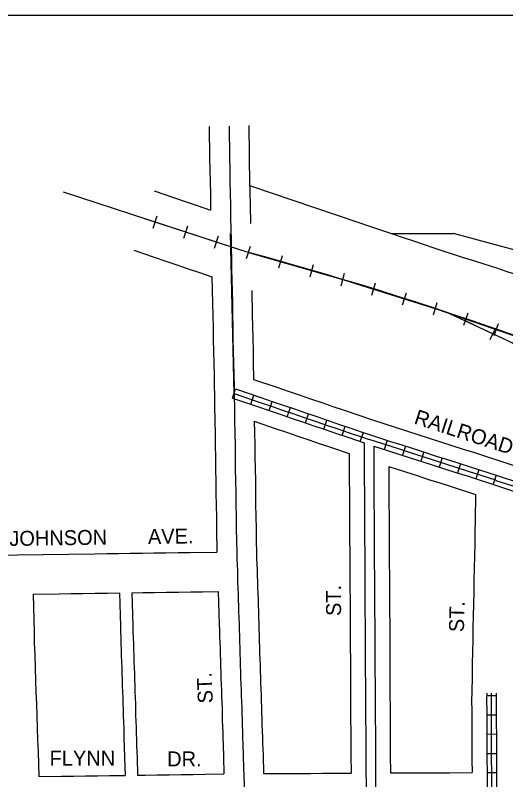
# Model space of a CAD drawing. Extents: x 2237082 to 2244134, y 16373296 to 16376629.
# Drawn here: x 2239434 to 2240254, y 16375351 to 16376629 of the extents above; entities that cross this region are included whole.
import ezdxf

# ---------------------------------------------------------------- set-up
doc = ezdxf.new("R2010")
doc.units = 0
for name, color, linetype in [('L11', 7, 'Continuous'), ('L13', 7, 'Continuous'), ('L17', 7, 'Continuous'), ('L18', 7, 'Continuous'), ('L2', 7, 'Continuous'), ('L3', 7, 'Continuous'), ('L5', 7, 'Continuous'), ('L9', 7, 'Continuous')]:
    doc.layers.add(name, color=color, linetype=linetype)

msp = doc.modelspace()

# ---------------------------------------------------------------- linework, layer by layer
at = {"layer": 'L11'}
for points in [[(2239825.3, 16376344.5), (2240006.4, 16376283.2), (2240026, 16376276.5), (2240044.2, 16376270.2), (2240062.8, 16376263.9), (2240082.3, 16376257.3), (2240100.8, 16376251), (2240133.4, 16376240)], [(2239825.6, 16376344.5), (2239825.9, 16376332.1), (2239826.2, 16376312.1), (2239826.9, 16376280.6)], [(2239665.6, 16376335.4), (2239699.9, 16376323.8), (2239719.3, 16376317.2), (2239737.6, 16376310.9), (2239760.3, 16376303.2)], [(2240133.4, 16376240), (2240181, 16376224.7), (2240199.8, 16376218.6), (2240218.6, 16376212.6), (2240238, 16376206.4), (2240257.2, 16376200.2), (2240276.1, 16376194.1), (2240295.5, 16376187.9), (2240364.9, 16376165.2)], [(2239632, 16376236), (2239666.1, 16376224.4), (2239685.3, 16376217.8), (2239703.8, 16376211.5), (2239722.5, 16376205.2), (2239741.8, 16376198.6), (2239762.5, 16376191.5)], [(2239829.4, 16376168.6), (2239829.9, 16376128.3), (2239830.4, 16376108.2), (2239830.6, 16376088.3), (2239831.1, 16376068.3), (2239831.4, 16376048.3), (2239832.1, 16376020.2)], [(2239832.1, 16376020.2), (2239871.1, 16376007), (2239889.6, 16376000.7), (2239908.2, 16375994.4), (2239927.2, 16375987.9), (2239945.9, 16375981.5), (2239964.8, 16375975.1), (2239983.7, 16375968.7), (2240030.6, 16375952.6)], [(2240030.6, 16375952.6), (2240068.6, 16375940.4), (2240087.5, 16375934.3), (2240106.4, 16375928.2), (2240125.6, 16375922.1), (2240144.8, 16375916), (2240163.7, 16375909.9), (2240182.6, 16375903.8), (2240201.6, 16375897.7), (2240270.2, 16375875.3)]]:
    msp.add_lwpolyline(points, dxfattribs=at)
at = {"layer": 'L13'}
msp.add_lwpolyline([(2237081.6, 16376628.7), (2244133.7, 16376628.7), (2244133.7, 16373295.5), (2237081.6, 16373295.5)], close=True, dxfattribs=at)
at = {"layer": 'L17'}
for points in [[(2240017.1, 16375914), (2240017, 16375872), (2240017, 16375851.9), (2240017.3, 16375831.9), (2240017.3, 16375811.9), (2240017.5, 16375791.9), (2240017.5, 16375772), (2240017.5, 16375751.9), (2240017.8, 16375732), (2240017.8, 16375712), (2240018, 16375691.9), (2240018.1, 16375672), (2240018.3, 16375652.1), (2240018.3, 16375632.1), (2240018.6, 16375612.1), (2240018.6, 16375592.1), (2240018.6, 16375572.1), (2240018.8, 16375552.2), (2240018.8, 16375532.2), (2240019.1, 16375512.2), (2240019.1, 16375492.2), (2240019.3, 16375472.2), (2240019.3, 16375452.2), (2240019.6, 16375432.2), (2240019.6, 16375412.2), (2240019.6, 16375392.3), (2240019.9, 16375372.3), (2240020, 16375337.2)], [(2240033.1, 16375908.8), (2240033, 16375871.9), (2240033, 16375852), (2240033.3, 16375832.1), (2240033.3, 16375812), (2240033.5, 16375792), (2240033.5, 16375772), (2240033.5, 16375752), (2240033.8, 16375732.1), (2240033.8, 16375712.1), (2240034, 16375692), (2240034, 16375672.1), (2240034.3, 16375652.2), (2240034.3, 16375632.2), (2240034.6, 16375612.2), (2240034.6, 16375592.1), (2240034.6, 16375572.3), (2240034.8, 16375552.3), (2240034.8, 16375532.3), (2240035.1, 16375512.3), (2240035.1, 16375492.3), (2240035.3, 16375472.3), (2240035.3, 16375452.3), (2240035.6, 16375432.3), (2240035.6, 16375412.2), (2240035.6, 16375392.4), (2240035.8, 16375372.4), (2240036, 16375337.3)]]:
    msp.add_lwpolyline(points, dxfattribs=at)
at = {"layer": 'L18'}
for p, q in [((2239513.5, 16376333.4), (2239825.6, 16376231.7)), ((2239664.2, 16376272.9), (2239670.8, 16376293.5)), ((2239715.5, 16376256.2), (2239722.2, 16376276.7)), ((2239766.8, 16376239.5), (2239773.5, 16376260)), ((2239820.1, 16376222.1), (2239826.8, 16376242.6)), ((2239874.5, 16376206.5), (2239880.5, 16376227.2)), ((2239926.4, 16376191.6), (2239932.4, 16376212.4)), ((2239978.4, 16376176.8), (2239984.3, 16376197.5)), ((2240029.6, 16376160.7), (2240036.1, 16376181.3)), ((2240081.1, 16376144.5), (2240087.6, 16376165.1)), ((2240132.6, 16376128.3), (2240139.1, 16376148.9)), ((2240183.4, 16376110.9), (2240190.5, 16376131.3)), ((2240234.5, 16376093.3), (2240241.5, 16376113.7)), ((2240227.6, 16376086.9), (2240236.8, 16376106.5))]:
    msp.add_line(p, q, dxfattribs=at)
for points in [[(2239824, 16376444.4), (2239825.2, 16376344.5)], [(2239758, 16376442.7), (2239758.6, 16376390.1), (2239759.1, 16376370.8), (2239759.4, 16376350.8), (2239759.9, 16376330.8), (2239760.3, 16376303.2)], [(2239649.9, 16376288.9), (2239825.6, 16376231.7)], [(2239825.6, 16376231.7), (2239983, 16376186.7), (2240139.2, 16376137.5), (2240294.1, 16376084.2), (2240447.5, 16376026.9), (2240599.3, 16375965.5), (2240749.4, 16375900.2), (2240897.8, 16375830.9), (2241044.3, 16375757.7), (2241188.8, 16375680.7), (2241331.3, 16375599.9), (2241471.5, 16375515.4), (2241609.5, 16375427.2), (2241691.2, 16375372.5)], [(2239762.5, 16376191.5), (2239763.6, 16376147), (2239763.9, 16376127), (2239764.4, 16376107), (2239764.6, 16376087.1), (2239765.2, 16376067.1), (2239765.4, 16376047.1), (2239765.9, 16376026.9), (2239766.4, 16376007.1), (2239766.5, 16375996.2)], [(2240159.7, 16376130.4), (2240607.9, 16375921.6), (2241034.3, 16375727.7), (2241358.5, 16375583.5)], [(2239766.5, 16375996.1), (2239766.9, 16375967.1), (2239767.1, 16375959.7), (2239767.2, 16375950.8), (2239767.7, 16375929.8), (2239768, 16375910), (2239768.2, 16375890), (2239768.5, 16375869.8), (2239769, 16375849.8), (2239769.2, 16375830.1), (2239769.5, 16375809.9), (2239770, 16375789.8), (2239770.2, 16375770), (2239770.7, 16375731.6)], [(2239833.2, 16375950.3), (2239833.7, 16375931), (2239834, 16375910.9), (2239834.2, 16375890.9), (2239834.5, 16375871.1), (2239835, 16375851.1), (2239835.2, 16375830.9), (2239835.5, 16375811.1), (2239836, 16375791.1), (2239836.2, 16375770.9), (2239836.5, 16375751.1), (2239837, 16375730.2), (2239837.1, 16375721.4), (2239837.5, 16375711.1), (2239837.8, 16375702), (2239838.2, 16375691.3), (2239838.4, 16375682.7), (2239838.7, 16375672.1), (2239839.1, 16375663.2), (2239839.5, 16375651.7), (2239839.6, 16375642.7), (2239840, 16375632.2), (2239840.4, 16375623.2), (2239840.8, 16375611.8), (2239840.9, 16375602.8), (2239841.2, 16375592.2), (2239841.6, 16375583.2), (2239842, 16375571.7), (2239842.2, 16375562.7), (2239842.5, 16375552.2), (2239842.9, 16375543.2), (2239843.3, 16375531.7), (2239843.4, 16375522.7), (2239843.8, 16375512.1), (2239844.1, 16375503.2), (2239844.5, 16375492.1), (2239844.9, 16375483.1), (2239845.3, 16375471.7), (2239845.4, 16375462.7), (2239845.8, 16375452.2), (2239846.1, 16375443.1), (2239846.5, 16375431.6), (2239846.7, 16375422.6), (2239847, 16375411.9), (2239847.8, 16375391.8), (2239848.5, 16375361.2)], [(2239833.2, 16375950.3), (2239868.3, 16375938.2), (2239887, 16375931.9), (2239905.9, 16375925.5), (2239924.6, 16375919.1), (2239943.5, 16375912.6), (2239962.4, 16375906.2), (2239992, 16375896.1)], [(2239992, 16375896.1), (2239992, 16375851.7), (2239992.3, 16375831.8), (2239992.3, 16375811.8), (2239992.5, 16375791.7), (2239992.5, 16375772), (2239992.5, 16375751.8), (2239992.8, 16375731.8), (2239992.8, 16375711.8), (2239993, 16375691.8), (2239993.1, 16375671.8), (2239993.3, 16375651.9), (2239993.3, 16375631.9), (2239993.6, 16375611.9), (2239993.6, 16375592.1), (2239993.6, 16375572), (2239993.8, 16375552), (2239993.8, 16375532), (2239994.1, 16375512.1), (2239994.1, 16375492), (2239994.3, 16375472), (2239994.3, 16375452), (2239994.6, 16375432.1), (2239994.6, 16375412.2), (2239994.6, 16375392.1), (2239995, 16375362.1)], [(2240058.3, 16375874.4), (2240058.3, 16375812.2), (2240058.5, 16375792.2), (2240058.5, 16375772), (2240058.5, 16375752.2), (2240058.8, 16375732.3), (2240058.8, 16375712.2), (2240059, 16375692.2), (2240059, 16375672.2), (2240059.3, 16375652.4), (2240059.3, 16375632.4), (2240059.6, 16375612.4), (2240059.6, 16375592.1), (2240059.6, 16375572.4), (2240059.8, 16375552.4), (2240059.8, 16375532.5), (2240060.1, 16375512.5), (2240060.1, 16375492.4), (2240060.3, 16375472.4), (2240060.3, 16375452.5), (2240060.6, 16375432.5), (2240060.6, 16375412.2), (2240060.6, 16375392.6), (2240061, 16375362.3)], [(2240058.3, 16375874.4), (2240086.2, 16375865.4), (2240105.4, 16375859.3), (2240124.6, 16375853.1), (2240143.5, 16375847), (2240162.4, 16375840.9), (2240203, 16375827.9)], [(2240203, 16375827.9), (2240202.5, 16375784.5), (2240202, 16375764.6), (2240201.7, 16375744.6), (2240201.2, 16375724.9), (2240200.7, 16375704.6), (2240200.5, 16375684.6), (2240200, 16375664.9), (2240199.5, 16375644.7), (2240199.2, 16375624.7), (2240198.7, 16375604.8), (2240198.5, 16375584.8), (2240198, 16375565), (2240197.5, 16375544.8), (2240197.3, 16375524.8), (2240196.7, 16375496.2)], [(2239394, 16375726.3), (2239566.3, 16375728.7), (2239586.6, 16375728.9), (2239605.8, 16375729.2), (2239626, 16375729.5), (2239646.1, 16375729.7), (2239665.4, 16375730), (2239685.4, 16375730.3), (2239706, 16375730.6), (2239726, 16375730.9), (2239770.7, 16375731.6)], [(2239628.4, 16375663.5), (2239647, 16375663.7), (2239666.4, 16375664), (2239686.4, 16375664.3), (2239706.9, 16375664.6), (2239726.9, 16375664.9), (2239746.8, 16375665.2), (2239772.9, 16375665.5)], [(2239772.9, 16375665.5), (2239774.8, 16375610.2), (2239774.9, 16375601.2), (2239775.3, 16375589.7), (2239775.7, 16375580.7), (2239776, 16375570.1), (2239776.2, 16375561.1), (2239776.5, 16375549.7), (2239776.9, 16375540.7), (2239777.3, 16375530.1), (2239777.4, 16375521.1), (2239777.8, 16375509.6), (2239778.2, 16375500.7), (2239778.6, 16375489.6), (2239778.9, 16375480.6), (2239779.3, 16375470.1), (2239779.4, 16375461.1), (2239779.8, 16375449.7), (2239780.2, 16375440.6), (2239780.5, 16375430), (2239780.7, 16375421), (2239781.1, 16375409.5), (2239781.8, 16375389.7), (2239782.5, 16375360.6)], [(2239463.4, 16375661.2), (2239507.1, 16375661.8), (2239526.9, 16375662.1), (2239546.6, 16375662.4), (2239567.2, 16375662.7), (2239587.4, 16375662.9), (2239607.7, 16375663.2)], [(2239463.4, 16375661.2), (2239465, 16375597.3), (2239465.5, 16375579.3), (2239466.2, 16375560.3), (2239467, 16375537.7), (2239467.7, 16375517.5), (2239468.2, 16375497.5), (2239469, 16375477.8), (2239469.7, 16375457.6), (2239470.2, 16375437.6), (2239471, 16375417.8), (2239471.7, 16375397.6), (2239472.8, 16375356.3)], [(2239607.7, 16375663.2), (2239609.5, 16375607.9), (2239609.7, 16375598.9), (2239610, 16375587.5), (2239610.4, 16375578.4), (2239610.8, 16375567.8), (2239610.9, 16375558.8), (2239611.3, 16375547.4), (2239611.7, 16375538.4), (2239612, 16375527.8), (2239612.2, 16375518.8), (2239612.5, 16375507.3), (2239612.9, 16375498.4), (2239613.3, 16375487.3), (2239613.7, 16375478.3), (2239614, 16375467.8), (2239614.2, 16375458.8), (2239614.6, 16375447.4), (2239614.9, 16375438.3), (2239615.3, 16375427.7), (2239615.4, 16375418.7), (2239615.8, 16375407.3), (2239616.5, 16375387.4), (2239617.3, 16375358.3)], [(2239628.4, 16375663.5), (2239630.3, 16375608.2), (2239630.4, 16375599.2), (2239630.8, 16375587.8), (2239631.2, 16375578.7), (2239631.5, 16375568.1), (2239631.7, 16375559.1), (2239632, 16375547.7), (2239632.4, 16375538.7), (2239632.8, 16375528.1), (2239632.9, 16375519.1), (2239633.3, 16375507.6), (2239633.7, 16375498.7), (2239634.1, 16375487.6), (2239634.4, 16375478.6), (2239634.8, 16375468.1), (2239634.9, 16375459.1), (2239635.3, 16375447.7), (2239635.7, 16375438.6), (2239636, 16375428), (2239636.2, 16375419), (2239636.6, 16375407.6), (2239637.3, 16375387.7), (2239638, 16375358.6)], [(2240196.7, 16375496), (2240196.5, 16375484.8), (2240196.8, 16375464.7), (2240196.8, 16375444.7), (2240197, 16375424.9), (2240197, 16375405), (2240197, 16375384.8), (2240197.3, 16375362.9)], [(2239472.8, 16375356.3), (2239511.2, 16375356.9), (2239531.2, 16375357.1), (2239551.2, 16375357.4), (2239571.3, 16375357.7), (2239591.3, 16375358), (2239611.2, 16375358.2), (2239617.3, 16375358.3)], [(2239638, 16375358.6), (2239651, 16375358.8), (2239671, 16375359.1), (2239691, 16375359.4), (2239711, 16375359.7), (2239731, 16375359.9), (2239751, 16375360.2), (2239782.5, 16375360.6)], [(2239848.5, 16375361.2), (2239887.4, 16375361.5), (2239907.4, 16375361.6), (2239927.4, 16375361.7), (2239947.4, 16375361.8), (2239995, 16375362.1)], [(2240061, 16375362.3), (2240099.4, 16375362.6), (2240119.5, 16375362.6), (2240139.5, 16375362.7), (2240159.4, 16375362.8), (2240197.3, 16375362.9)]]:
    msp.add_lwpolyline(points, dxfattribs=at)
for centre, radius, start, end in [((2238197.5, 16370241.4), 6207.6, 55.75021, 74.79516), ((2261850.9, 16422069), 50802, 244.75365, 246.23154)]:
    msp.add_arc(centre, radius, start, end, dxfattribs=at)
at = {"layer": 'L2'}
for p, q in [((2239799.5, 16375996.5), (2239793.2, 16376264.1)), ((2240062.5, 16376263.9), (2240166.2, 16376263.8)), ((2240409.3, 16376198.2), (2240166.2, 16376263.8))]:
    msp.add_line(p, q, dxfattribs=at)
at = {"layer": 'L3'}
for points in [[(2239791, 16376443.6), (2239791.6, 16376390.7), (2239792.1, 16376371.4), (2239792.4, 16376351.5), (2239792.9, 16376331.4), (2239793.2, 16376311.5), (2239793.7, 16376291.5), (2239794.2, 16376271.5), (2239794.4, 16376251.5), (2239794.8, 16376240.4), (2239795, 16376220.4), (2239795.3, 16376203.6), (2239795.9, 16376186.5), (2239796.1, 16376167.6), (2239796.6, 16376147.6), (2239796.9, 16376127.7), (2239797.4, 16376107.6), (2239797.6, 16376087.7), (2239798.1, 16376067.7), (2239798.4, 16376047.7), (2239798.9, 16376027.7), (2239799.4, 16376007.7), (2239799.5, 16375996.5)], [(2239799.5, 16375996.5), (2239799.9, 16375967.7), (2239800.1, 16375960.3), (2239800.2, 16375951.4), (2239800.7, 16375930.4), (2239801, 16375910.5), (2239801.2, 16375890.5), (2239801.5, 16375870.5), (2239802, 16375850.5), (2239802.2, 16375830.5), (2239802.5, 16375810.5), (2239803, 16375790.5), (2239803.2, 16375770.5), (2239803.5, 16375750.5), (2239804, 16375729.5), (2239804.1, 16375720.6), (2239804.5, 16375709.8), (2239804.9, 16375700.7), (2239805.2, 16375690.4), (2239805.4, 16375681.9), (2239805.8, 16375670.8), (2239806.1, 16375661.9), (2239806.5, 16375650.9), (2239806.6, 16375641.9), (2239807, 16375631), (2239807.4, 16375621.9), (2239807.8, 16375611), (2239807.9, 16375602), (2239808.3, 16375591), (2239808.6, 16375581.9), (2239809, 16375570.9), (2239809.2, 16375561.9), (2239809.5, 16375550.9), (2239809.9, 16375541.9), (2239810.3, 16375530.9), (2239810.4, 16375521.9), (2239810.8, 16375510.9), (2239811.2, 16375501.9), (2239811.5, 16375490.9), (2239811.9, 16375481.9), (2239812.3, 16375470.9), (2239812.4, 16375461.9), (2239812.8, 16375450.9), (2239813.2, 16375441.8), (2239813.5, 16375430.8), (2239813.7, 16375421.8), (2239814, 16375410.7), (2239814.8, 16375390.8), (2239815.3, 16375370.7), (2239816.8, 16375328.1)]]:
    msp.add_lwpolyline(points, dxfattribs=at)
at = {"layer": 'L5'}
for p, q in [((2239796.9, 16375988.9), (2239802.1, 16376004.1)), ((2239827.4, 16375978.5), (2239832.6, 16375993.7)), ((2239857.9, 16375968.2), (2239863.1, 16375983.4)), ((2239888.4, 16375957.8), (2239893.6, 16375973)), ((2239918.9, 16375947.4), (2239924.1, 16375962.6)), ((2239949.4, 16375937), (2239954.6, 16375952.2)), ((2239979.9, 16375926.6), (2239985.1, 16375941.8)), ((2240010.4, 16375916.2), (2240015.6, 16375931.5)), ((2240055.2, 16375918.5), (2240050.3, 16375903.2)), ((2240085.9, 16375908.6), (2240081, 16375893.3)), ((2240116.6, 16375898.8), (2240111.7, 16375883.5)), ((2240147.3, 16375889), (2240142.3, 16375873.6)), ((2240177.9, 16375879.1), (2240173, 16375863.7)), ((2240208.6, 16375869.2), (2240203.7, 16375853.9)), ((2240237.5, 16375860.2), (2240232.6, 16375844.9)), ((2240237.7, 16375491.1), (2240221.5, 16375491.3)), ((2240237.8, 16375459), (2240221.7, 16375459)), ((2240238.1, 16375426.9), (2240222, 16375426.7)), ((2240238.1, 16375394.5), (2240222, 16375394.5)), ((2240238.3, 16375362.3), (2240222.2, 16375362.3))]:
    msp.add_line(p, q, dxfattribs=at)
for points in [[(2239799.5, 16375996.5), (2239841.4, 16375982.3), (2239860.5, 16375975.8), (2239879, 16375969.5), (2239897.6, 16375963.2), (2239916.5, 16375956.7), (2239935.2, 16375950.3), (2239954.1, 16375943.9), (2239973.1, 16375937.4), (2239992, 16375931), (2240010.9, 16375924.6), (2240025.1, 16375919.7)], [(2239802.1, 16376004.1), (2239843.9, 16375989.8), (2239863.1, 16375983.4), (2239881.5, 16375977.1), (2239900.2, 16375970.7), (2239919.1, 16375964.3), (2239937.8, 16375957.9), (2239956.7, 16375951.5), (2239975.6, 16375945), (2239994.6, 16375938.5), (2240013.5, 16375932.1), (2240027.7, 16375927.3)], [(2239796.9, 16375988.9), (2239838.8, 16375974.7), (2239857.9, 16375968.2), (2239876.4, 16375961.9), (2239895, 16375955.6), (2239913.9, 16375949.1), (2239932.6, 16375942.7), (2239951.6, 16375936.3), (2239970.5, 16375929.9), (2239989.4, 16375923.4), (2240017.1, 16375914)], [(2240236.8, 16375851.7), (2240191.5, 16375866.3), (2240172.5, 16375872.3), (2240153.6, 16375878.5), (2240134.7, 16375884.5), (2240115.5, 16375890.7), (2240096.3, 16375896.8), (2240077.4, 16375902.9), (2240058.5, 16375909), (2240025.1, 16375919.7)], [(2240027.5, 16375927.3), (2240060.9, 16375916.6), (2240079.9, 16375910.5), (2240098.8, 16375904.4), (2240118, 16375898.3), (2240137.1, 16375892.1), (2240156.1, 16375886.1), (2240175, 16375880), (2240193.9, 16375873.9), (2240239.2, 16375859.3)], [(2240033.1, 16375908.8), (2240056, 16375901.4), (2240074.9, 16375895.3), (2240093.9, 16375889.2), (2240113.1, 16375883.1), (2240132.2, 16375876.9), (2240151.2, 16375870.8), (2240170.1, 16375864.7), (2240189, 16375858.7), (2240244.6, 16375840.3)], [(2240239.2, 16375859.3), (2240276.5, 16375847.1), (2240295.8, 16375841), (2240314.5, 16375834.8), (2240333.4, 16375828.7), (2240352.1, 16375822.6), (2240358.5, 16375820.5), (2240371, 16375816.5), (2240389.9, 16375810.3), (2240408.9, 16375804.2), (2240427.6, 16375798.1), (2240446.5, 16375791.9), (2240465.4, 16375785.8), (2240484.7, 16375779.5), (2240486.5, 16375778.9), (2240624.6, 16375734)], [(2240236.8, 16375851.7), (2240236.8, 16375851.1), (2240274.1, 16375839.5), (2240293.3, 16375833.4), (2240312, 16375827.2), (2240330.9, 16375821.1), (2240349.6, 16375815), (2240356.1, 16375812.9), (2240368.5, 16375808.9), (2240387.5, 16375802.7), (2240406.4, 16375796.6), (2240425.1, 16375790.5), (2240444, 16375784.3), (2240462.9, 16375778.2), (2240482.1, 16375772), (2240483.8, 16375771.3), (2240628.5, 16375724.3)], [(2240244.6, 16375840.3), (2240271.8, 16375831.9), (2240290.9, 16375825.8), (2240309.5, 16375819.6), (2240328.5, 16375813.5), (2240347.1, 16375807.4), (2240353.6, 16375805.3), (2240366.1, 16375801.3), (2240385, 16375795.1), (2240403.9, 16375789), (2240422.6, 16375782.9), (2240441.5, 16375776.7), (2240460.5, 16375770.6), (2240479.5, 16375764.4), (2240481.2, 16375763.8), (2240618.7, 16375719.1)], [(2240221.7, 16375495.6), (2240221.5, 16375484.8), (2240221.8, 16375464.8), (2240221.8, 16375444.9), (2240222, 16375425), (2240222, 16375405), (2240222, 16375385), (2240222.3, 16375365), (2240222.3, 16375338.1)], [(2240230.4, 16375330.1), (2240230.3, 16375365), (2240230, 16375385), (2240230, 16375405), (2240230, 16375425.1), (2240229.8, 16375445), (2240229.8, 16375464.9), (2240229.5, 16375484.8), (2240229.6, 16375495.6)], [(2240237.6, 16375495.5), (2240237.5, 16375484.8), (2240237.8, 16375464.9), (2240237.8, 16375445), (2240238, 16375425.1), (2240238, 16375405), (2240238, 16375385.1), (2240238.3, 16375365.1), (2240238.3, 16375338.1)]]:
    msp.add_lwpolyline(points, dxfattribs=at)

# ---------------------------------------------------------------- texts
at = {"layer": 'L9'}
for s, rotation, p in [('RAILROAD', 342.1116, (2240098.8, 16375946.6)), ('JOHNSON', 0.8021, (2239423.9, 16375741.7)), ('AVE.', 0.8876, (2239655.6, 16375744.9)), ('ST.', 90, (2239978.3, 16375624.7)), ('ST.', 88.565, (2240183.6, 16375597.5)), ('ST.', 92.4896, (2239764.1, 16375479.1)), ('FLYNN', 0.1719, (2239491.1, 16375374.4))]:
    msp.add_text(s, height=25, rotation=rotation, dxfattribs=at).set_placement(p)
msp.add_text('DR.', height=25, dxfattribs=at).set_placement((2239687.6, 16375373.3))

doc.saveas('drawing.dxf')
